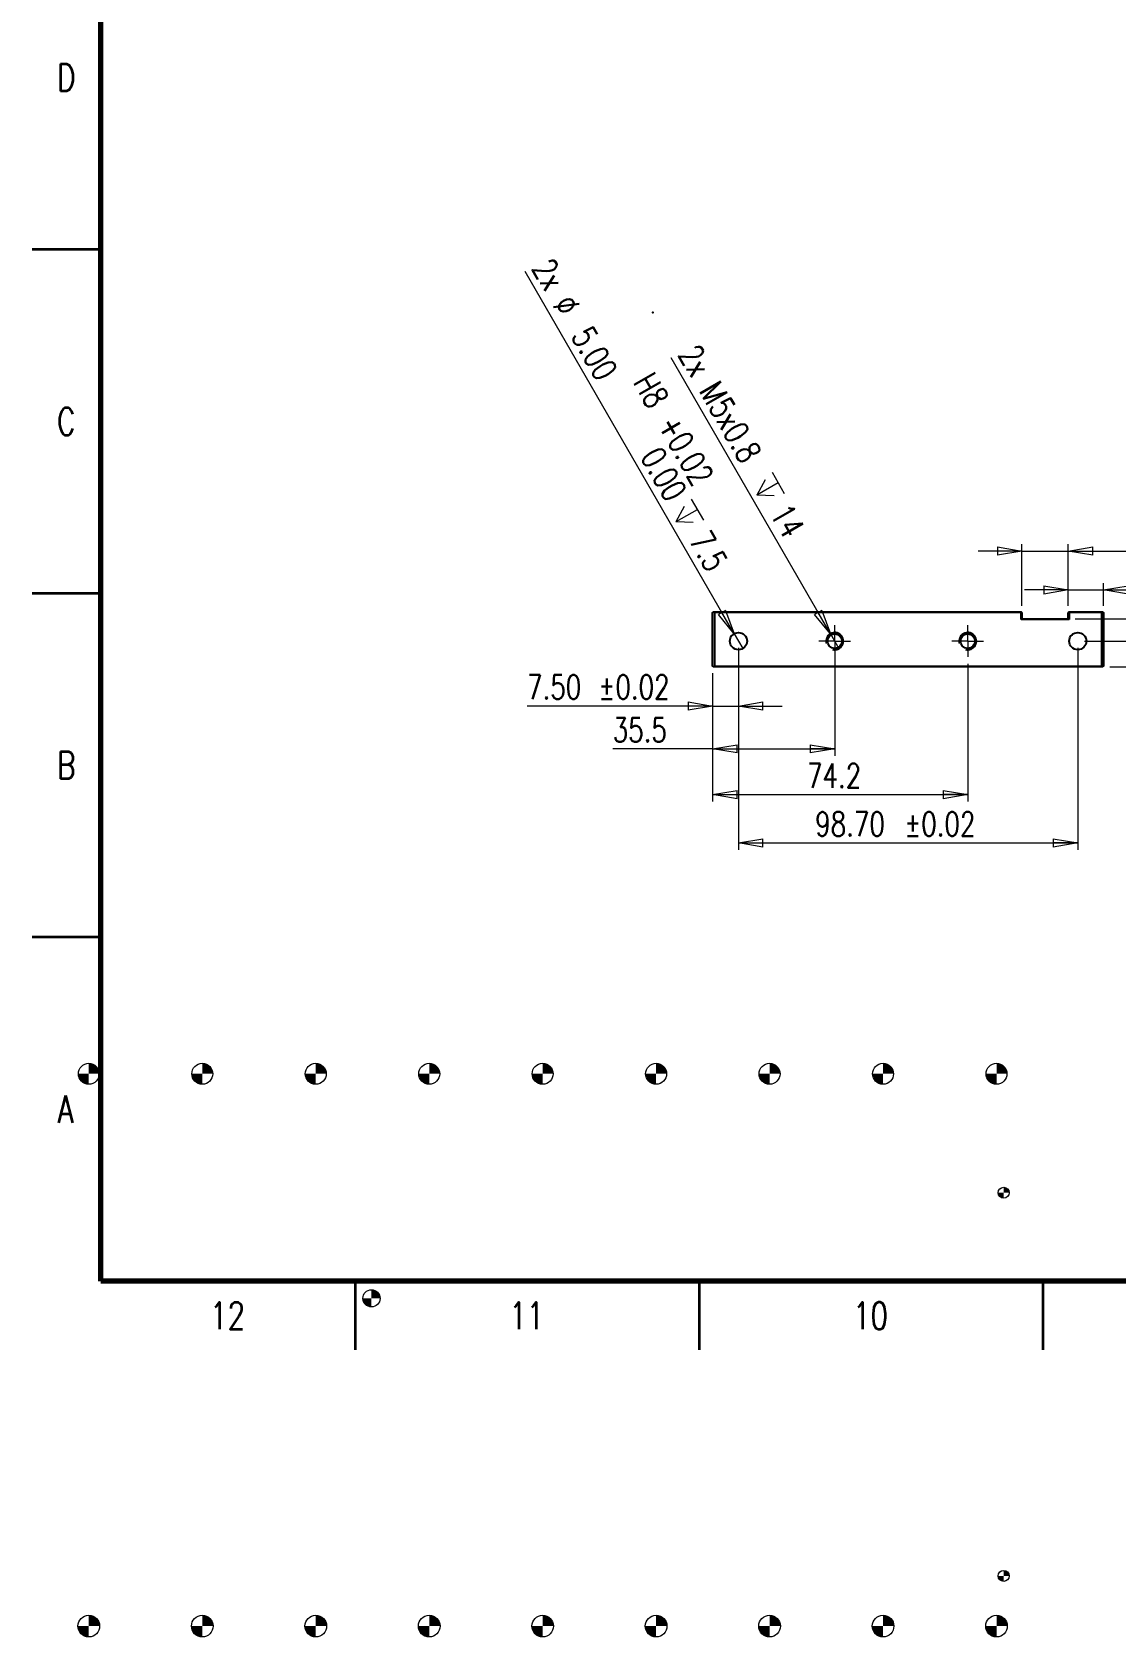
# Model space of a CAD drawing. Header units: millimetres. Extents: x -284 to 1188, y -83 to 840.
# Drawn here: x 0 to 315.2, y -83.5 to 383.2 of the extents above; entities that cross this region are included whole.
import ezdxf

# ---------------------------------------------------------------- set-up
doc = ezdxf.new("R2010")
doc.units = ezdxf.units.MM
doc.header["$LTSCALE"] = 2
doc.header["$PDSIZE"] = -1
doc.styles.add('SLDTEXTSTYLE0', font='TXT', dxfattribs={"width": 0.75, "bigfont": 'bigfont'})
doc.dimstyles.new('SLDDIMSTYLE0', dxfattribs={"dimtxt": 7, "dimasz": 7.112, "dimexe": 0, "dimexo": 0.0625, "dimgap": 1.75, "dimtad": 1, "dimrnd": 1e-09, "dimzin": 12, "dimdsep": 46, "dimtxsty": 'SLDTEXTSTYLE0', "dimblk1": 'CLOSED', "dimblk2": 'CLOSED', "dimsah": 1, "dimcen": 0.09, "dimadec": 0, "dimazin": 3, "dimtfac": 1, "dimtmove": 0, "dimatfit": 0, "dimldrblk": 'CLOSED', "dimfxl": 1, "dimfrac": 2, "dimtolj": 1, "dimtzin": 12, "dimarcsym": 0})
doc.dimstyles.new('SLDDIMSTYLE1', dxfattribs={"dimtxt": 7, "dimasz": 7.112, "dimexe": 0, "dimexo": 0.0625, "dimgap": 1.75, "dimtad": 1, "dimdec": 1, "dimrnd": 1e-09, "dimzin": 4, "dimdsep": 46, "dimtxsty": 'SLDTEXTSTYLE0', "dimblk1": 'CLOSED', "dimblk2": 'CLOSED', "dimsah": 1, "dimcen": 0.09, "dimadec": 0, "dimazin": 1, "dimtfac": 1, "dimtdec": 1, "dimtmove": 0, "dimatfit": 0, "dimldrblk": 'CLOSED', "dimfxl": 1, "dimfrac": 2, "dimtolj": 1, "dimtzin": 12, "dimarcsym": 0})
doc.dimstyles.new('SLDDIMSTYLE13', dxfattribs={"dimtxt": 7, "dimasz": 7.112, "dimexe": 0, "dimexo": 0.0625, "dimgap": 1.75, "dimtad": 1, "dimrnd": 1e-09, "dimzin": 4, "dimdsep": 46, "dimtxsty": 'SLDTEXTSTYLE0', "dimblk1": 'NONE', "dimblk2": 'CLOSED', "dimsah": 1, "dimcen": 0, "dimadec": 0, "dimazin": 1, "dimtol": 1, "dimtp": 0.018, "dimtfac": 1, "dimtmove": 0, "dimatfit": 3, "dimldrblk": 'NONE', "dimfxl": 1, "dimfrac": 2, "dimtolj": 1, "dimtzin": 0, "dimarcsym": 0})
doc.dimstyles.new('SLDDIMSTYLE14', dxfattribs={"dimtxt": 7, "dimasz": 7.112, "dimexe": 0, "dimexo": 0.0625, "dimgap": 1.75, "dimtad": 1, "dimrnd": 1e-09, "dimzin": 12, "dimdsep": 46, "dimtxsty": 'SLDTEXTSTYLE0', "dimblk1": 'CLOSED', "dimblk2": 'CLOSED', "dimsah": 1, "dimcen": 0.09, "dimadec": 0, "dimazin": 3, "dimtol": 1, "dimtp": 0.02, "dimtm": 0.02, "dimtfac": 1, "dimtmove": 0, "dimatfit": 0, "dimldrblk": 'CLOSED', "dimfxl": 1, "dimfrac": 2, "dimtolj": 1, "dimarcsym": 0})
doc.dimstyles.new('SLDDIMSTYLE15', dxfattribs={"dimtxt": 7, "dimasz": 7.112, "dimexe": 0, "dimexo": 0.0625, "dimgap": 1.75, "dimtad": 1, "dimrnd": 1e-09, "dimzin": 12, "dimdsep": 46, "dimtxsty": 'SLDTEXTSTYLE0', "dimblk1": 'CLOSED', "dimblk2": 'CLOSED', "dimsah": 1, "dimcen": 0.09, "dimadec": 0, "dimazin": 3, "dimtol": 1, "dimtp": 0.02, "dimtm": 0.02, "dimtfac": 1, "dimtofl": 0, "dimtmove": 0, "dimatfit": 3, "dimldrblk": 'CLOSED', "dimfxl": 1, "dimfrac": 2, "dimtolj": 1, "dimarcsym": 0})
doc.dimstyles.new('SLDDIMSTYLE4', dxfattribs={"dimtxt": 7, "dimasz": 7.112, "dimexe": 0, "dimexo": 0.0625, "dimgap": 1.75, "dimtad": 1, "dimdec": 1, "dimrnd": 1e-09, "dimzin": 12, "dimdsep": 46, "dimtxsty": 'SLDTEXTSTYLE0', "dimblk1": 'CLOSED', "dimblk2": 'CLOSED', "dimsah": 1, "dimcen": 0.09, "dimadec": 0, "dimazin": 3, "dimtfac": 1, "dimtdec": 1, "dimtofl": 0, "dimtmove": 0, "dimatfit": 3, "dimldrblk": 'CLOSED', "dimfxl": 1, "dimfrac": 2, "dimtolj": 1, "dimtzin": 12, "dimarcsym": 0})
doc.dimstyles.new('SLDDIMSTYLE5', dxfattribs={"dimtxt": 7, "dimasz": 7.112, "dimexe": 0, "dimexo": 0.0625, "dimgap": 1.75, "dimtad": 1, "dimdec": 1, "dimrnd": 1e-09, "dimzin": 12, "dimdsep": 46, "dimtxsty": 'SLDTEXTSTYLE0', "dimblk1": 'CLOSED', "dimblk2": 'CLOSED', "dimsah": 1, "dimcen": 0.09, "dimadec": 0, "dimazin": 3, "dimtfac": 1, "dimtdec": 1, "dimtmove": 0, "dimatfit": 0, "dimldrblk": 'CLOSED', "dimfxl": 1, "dimfrac": 2, "dimtolj": 1, "dimtzin": 12, "dimarcsym": 0})
doc.dimstyles.new('SLDDIMSTYLE8', dxfattribs={"dimtxt": 7, "dimasz": 7.112, "dimexe": 0, "dimexo": 0.0625, "dimgap": 1.75, "dimtad": 1, "dimrnd": 1e-09, "dimzin": 12, "dimdsep": 46, "dimtxsty": 'SLDTEXTSTYLE0', "dimblk1": 'NONE', "dimblk2": 'CLOSED', "dimsah": 1, "dimcen": 0, "dimadec": 0, "dimazin": 3, "dimtfac": 1, "dimtmove": 0, "dimatfit": 3, "dimldrblk": 'NONE', "dimfxl": 1, "dimfrac": 2, "dimtolj": 1, "dimtzin": 12, "dimarcsym": 0})

# ---------------------------------------------------------------- blocks, each defined once
blk = doc.blocks.new('SW_DOWELSYMBOL_0')
at = {"linetype": 'Continuous', "lineweight": 0}
h = blk.add_hatch(color=0, dxfattribs=at)
edge = h.paths.add_edge_path(flags=0)
edge.add_arc((0, 0), 3.05, 180, 270)
edge.add_line((0, -3.05), (0, 0))
edge.add_line((0, 0), (-3.05, 0))
h = blk.add_hatch(color=0, dxfattribs=at)
edge = h.paths.add_edge_path(flags=0)
edge.add_arc((0, 0), 3.05, 0, 90)
edge.add_line((0, 3.05), (0, 0))
edge.add_line((0, 0), (3.05, 0))
at = {"color": 0, "linetype": 'Continuous', "lineweight": 0}
blk.add_circle((0, 0), 3.05, dxfattribs=at)
blk = doc.blocks.new('SW_DOWELSYMBOL_1')
at = {"linetype": 'Continuous', "lineweight": 0}
h = blk.add_hatch(color=0, dxfattribs=at)
edge = h.paths.add_edge_path(flags=0)
edge.add_arc((0, 0), 3.05, 180, 270)
edge.add_line((0, -3.05), (0, 0))
edge.add_line((0, 0), (-3.05, 0))
h = blk.add_hatch(color=0, dxfattribs=at)
edge = h.paths.add_edge_path(flags=0)
edge.add_arc((0, 0), 3.05, 0, 90)
edge.add_line((0, 3.05), (0, 0))
edge.add_line((0, 0), (3.05, 0))
at = {"color": 0, "linetype": 'Continuous', "lineweight": 0}
blk.add_circle((0, 0), 3.05, dxfattribs=at)
blk = doc.blocks.new('SW_DOWELSYMBOL_2')
at = {"linetype": 'Continuous', "lineweight": 0}
h = blk.add_hatch(color=0, dxfattribs=at)
edge = h.paths.add_edge_path(flags=0)
edge.add_arc((0, 0), 3.05, 180, 270)
edge.add_line((0, -3.05), (0, 0))
edge.add_line((0, 0), (-3.05, 0))
h = blk.add_hatch(color=0, dxfattribs=at)
edge = h.paths.add_edge_path(flags=0)
edge.add_arc((0, 0), 3.05, 0, 90)
edge.add_line((0, 3.05), (0, 0))
edge.add_line((0, 0), (3.05, 0))
at = {"color": 0, "linetype": 'Continuous', "lineweight": 0}
blk.add_circle((0, 0), 3.05, dxfattribs=at)
blk = doc.blocks.new('SW_DOWELSYMBOL_3')
at = {"linetype": 'Continuous', "lineweight": 0}
h = blk.add_hatch(color=0, dxfattribs=at)
edge = h.paths.add_edge_path(flags=0)
edge.add_arc((0, 0), 3.05, 180, 270)
edge.add_line((0, -3.05), (0, 0))
edge.add_line((0, 0), (-3.05, 0))
h = blk.add_hatch(color=0, dxfattribs=at)
edge = h.paths.add_edge_path(flags=0)
edge.add_arc((0, 0), 3.05, 0, 90)
edge.add_line((0, 3.05), (0, 0))
edge.add_line((0, 0), (3.05, 0))
at = {"color": 0, "linetype": 'Continuous', "lineweight": 0}
blk.add_circle((0, 0), 3.05, dxfattribs=at)
blk = doc.blocks.new('SW_DOWELSYMBOL_4')
at = {"linetype": 'Continuous', "lineweight": 0}
h = blk.add_hatch(color=0, dxfattribs=at)
edge = h.paths.add_edge_path(flags=0)
edge.add_arc((0, 0), 3.05, 180, 270)
edge.add_line((0, -3.05), (0, 0))
edge.add_line((0, 0), (-3.05, 0))
h = blk.add_hatch(color=0, dxfattribs=at)
edge = h.paths.add_edge_path(flags=0)
edge.add_arc((0, 0), 3.05, 0, 90)
edge.add_line((0, 3.05), (0, 0))
edge.add_line((0, 0), (3.05, 0))
at = {"color": 0, "linetype": 'Continuous', "lineweight": 0}
blk.add_circle((0, 0), 3.05, dxfattribs=at)
blk = doc.blocks.new('SW_DOWELSYMBOL_5')
at = {"linetype": 'Continuous', "lineweight": 0}
h = blk.add_hatch(color=0, dxfattribs=at)
edge = h.paths.add_edge_path(flags=0)
edge.add_arc((0, 0), 3.05, 180, 270)
edge.add_line((0, -3.05), (0, 0))
edge.add_line((0, 0), (-3.05, 0))
h = blk.add_hatch(color=0, dxfattribs=at)
edge = h.paths.add_edge_path(flags=0)
edge.add_arc((0, 0), 3.05, 0, 90)
edge.add_line((0, 3.05), (0, 0))
edge.add_line((0, 0), (3.05, 0))
at = {"color": 0, "linetype": 'Continuous', "lineweight": 0}
blk.add_circle((0, 0), 3.05, dxfattribs=at)
blk = doc.blocks.new('SW_DOWELSYMBOL_6')
at = {"linetype": 'Continuous', "lineweight": 0}
h = blk.add_hatch(color=0, dxfattribs=at)
edge = h.paths.add_edge_path(flags=0)
edge.add_arc((0, 0), 3.05, 180, 270)
edge.add_line((0, -3.05), (0, 0))
edge.add_line((0, 0), (-3.05, 0))
h = blk.add_hatch(color=0, dxfattribs=at)
edge = h.paths.add_edge_path(flags=0)
edge.add_arc((0, 0), 3.05, 0, 90)
edge.add_line((0, 3.05), (0, 0))
edge.add_line((0, 0), (3.05, 0))
at = {"color": 0, "linetype": 'Continuous', "lineweight": 0}
blk.add_circle((0, 0), 3.05, dxfattribs=at)
blk = doc.blocks.new('SW_DOWELSYMBOL_7')
at = {"linetype": 'Continuous', "lineweight": 0}
h = blk.add_hatch(color=0, dxfattribs=at)
edge = h.paths.add_edge_path(flags=0)
edge.add_arc((0, 0), 3.05, 180, 270)
edge.add_line((0, -3.05), (0, 0))
edge.add_line((0, 0), (-3.05, 0))
h = blk.add_hatch(color=0, dxfattribs=at)
edge = h.paths.add_edge_path(flags=0)
edge.add_arc((0, 0), 3.05, 0, 90)
edge.add_line((0, 3.05), (0, 0))
edge.add_line((0, 0), (3.05, 0))
at = {"color": 0, "linetype": 'Continuous', "lineweight": 0}
blk.add_circle((0, 0), 3.05, dxfattribs=at)
blk = doc.blocks.new('SW_DOWELSYMBOL_8')
at = {"linetype": 'Continuous', "lineweight": 0}
h = blk.add_hatch(color=0, dxfattribs=at)
edge = h.paths.add_edge_path(flags=0)
edge.add_arc((0, 0), 3.05, 180, 270)
edge.add_line((0, -3.05), (0, 0))
edge.add_line((0, 0), (-3.05, 0))
h = blk.add_hatch(color=0, dxfattribs=at)
edge = h.paths.add_edge_path(flags=0)
edge.add_arc((0, 0), 3.05, 0, 90)
edge.add_line((0, 3.05), (0, 0))
edge.add_line((0, 0), (3.05, 0))
at = {"color": 0, "linetype": 'Continuous', "lineweight": 0}
blk.add_circle((0, 0), 3.05, dxfattribs=at)
blk = doc.blocks.new('SW_DOWELSYMBOL_18')
at = {"linetype": 'Continuous', "lineweight": 0}
h = blk.add_hatch(color=0, dxfattribs=at)
edge = h.paths.add_edge_path(flags=0)
edge.add_arc((0, 0), 3.15, 180, 270)
edge.add_line((0, -3.15), (0, 0))
edge.add_line((0, 0), (-3.15, 0))
h = blk.add_hatch(color=0, dxfattribs=at)
edge = h.paths.add_edge_path(flags=0)
edge.add_arc((0, 0), 3.15, 0, 90)
edge.add_line((0, 3.15), (0, 0))
edge.add_line((0, 0), (3.15, 0))
at = {"color": 0, "linetype": 'Continuous', "lineweight": 0}
blk.add_circle((0, 0), 3.15, dxfattribs=at)
blk = doc.blocks.new('SW_DOWELSYMBOL_19')
at = {"linetype": 'Continuous', "lineweight": 0}
h = blk.add_hatch(color=0, dxfattribs=at)
edge = h.paths.add_edge_path(flags=0)
edge.add_arc((0, 0), 3.15, 180, 270)
edge.add_line((0, -3.15), (0, 0))
edge.add_line((0, 0), (-3.15, 0))
h = blk.add_hatch(color=0, dxfattribs=at)
edge = h.paths.add_edge_path(flags=0)
edge.add_arc((0, 0), 3.15, 0, 90)
edge.add_line((0, 3.15), (0, 0))
edge.add_line((0, 0), (3.15, 0))
at = {"color": 0, "linetype": 'Continuous', "lineweight": 0}
blk.add_circle((0, 0), 3.15, dxfattribs=at)
blk = doc.blocks.new('SW_DOWELSYMBOL_20')
at = {"linetype": 'Continuous', "lineweight": 0}
h = blk.add_hatch(color=0, dxfattribs=at)
edge = h.paths.add_edge_path(flags=0)
edge.add_arc((0, 0), 3.15, 180, 270)
edge.add_line((0, -3.15), (0, 0))
edge.add_line((0, 0), (-3.15, 0))
h = blk.add_hatch(color=0, dxfattribs=at)
edge = h.paths.add_edge_path(flags=0)
edge.add_arc((0, 0), 3.15, 0, 90)
edge.add_line((0, 3.15), (0, 0))
edge.add_line((0, 0), (3.15, 0))
at = {"color": 0, "linetype": 'Continuous', "lineweight": 0}
blk.add_circle((0, 0), 3.15, dxfattribs=at)
blk = doc.blocks.new('SW_DOWELSYMBOL_21')
at = {"linetype": 'Continuous', "lineweight": 0}
h = blk.add_hatch(color=0, dxfattribs=at)
edge = h.paths.add_edge_path(flags=0)
edge.add_arc((0, 0), 3.15, 180, 270)
edge.add_line((0, -3.15), (0, 0))
edge.add_line((0, 0), (-3.15, 0))
h = blk.add_hatch(color=0, dxfattribs=at)
edge = h.paths.add_edge_path(flags=0)
edge.add_arc((0, 0), 3.15, 0, 90)
edge.add_line((0, 3.15), (0, 0))
edge.add_line((0, 0), (3.15, 0))
at = {"color": 0, "linetype": 'Continuous', "lineweight": 0}
blk.add_circle((0, 0), 3.15, dxfattribs=at)
blk = doc.blocks.new('SW_DOWELSYMBOL_22')
at = {"linetype": 'Continuous', "lineweight": 0}
h = blk.add_hatch(color=0, dxfattribs=at)
edge = h.paths.add_edge_path(flags=0)
edge.add_arc((0, 0), 3.15, 180, 270)
edge.add_line((0, -3.15), (0, 0))
edge.add_line((0, 0), (-3.15, 0))
h = blk.add_hatch(color=0, dxfattribs=at)
edge = h.paths.add_edge_path(flags=0)
edge.add_arc((0, 0), 3.15, 0, 90)
edge.add_line((0, 3.15), (0, 0))
edge.add_line((0, 0), (3.15, 0))
at = {"color": 0, "linetype": 'Continuous', "lineweight": 0}
blk.add_circle((0, 0), 3.15, dxfattribs=at)
blk = doc.blocks.new('SW_DOWELSYMBOL_23')
at = {"linetype": 'Continuous', "lineweight": 0}
h = blk.add_hatch(color=0, dxfattribs=at)
edge = h.paths.add_edge_path(flags=0)
edge.add_arc((0, 0), 3.15, 180, 270)
edge.add_line((0, -3.15), (0, 0))
edge.add_line((0, 0), (-3.15, 0))
h = blk.add_hatch(color=0, dxfattribs=at)
edge = h.paths.add_edge_path(flags=0)
edge.add_arc((0, 0), 3.15, 0, 90)
edge.add_line((0, 3.15), (0, 0))
edge.add_line((0, 0), (3.15, 0))
at = {"color": 0, "linetype": 'Continuous', "lineweight": 0}
blk.add_circle((0, 0), 3.15, dxfattribs=at)
blk = doc.blocks.new('SW_DOWELSYMBOL_24')
at = {"linetype": 'Continuous', "lineweight": 0}
h = blk.add_hatch(color=0, dxfattribs=at)
edge = h.paths.add_edge_path(flags=0)
edge.add_arc((0, 0), 3.15, 180, 270)
edge.add_line((0, -3.15), (0, 0))
edge.add_line((0, 0), (-3.15, 0))
h = blk.add_hatch(color=0, dxfattribs=at)
edge = h.paths.add_edge_path(flags=0)
edge.add_arc((0, 0), 3.15, 0, 90)
edge.add_line((0, 3.15), (0, 0))
edge.add_line((0, 0), (3.15, 0))
at = {"color": 0, "linetype": 'Continuous', "lineweight": 0}
blk.add_circle((0, 0), 3.15, dxfattribs=at)
blk = doc.blocks.new('SW_DOWELSYMBOL_25')
at = {"linetype": 'Continuous', "lineweight": 0}
h = blk.add_hatch(color=0, dxfattribs=at)
edge = h.paths.add_edge_path(flags=0)
edge.add_arc((0, 0), 3.15, 180, 270)
edge.add_line((0, -3.15), (0, 0))
edge.add_line((0, 0), (-3.15, 0))
h = blk.add_hatch(color=0, dxfattribs=at)
edge = h.paths.add_edge_path(flags=0)
edge.add_arc((0, 0), 3.15, 0, 90)
edge.add_line((0, 3.15), (0, 0))
edge.add_line((0, 0), (3.15, 0))
at = {"color": 0, "linetype": 'Continuous', "lineweight": 0}
blk.add_circle((0, 0), 3.15, dxfattribs=at)
blk = doc.blocks.new('SW_DOWELSYMBOL_26')
at = {"linetype": 'Continuous', "lineweight": 0}
h = blk.add_hatch(color=0, dxfattribs=at)
edge = h.paths.add_edge_path(flags=0)
edge.add_arc((0, 0), 3.15, 180, 270)
edge.add_line((0, -3.15), (0, 0))
edge.add_line((0, 0), (-3.15, 0))
h = blk.add_hatch(color=0, dxfattribs=at)
edge = h.paths.add_edge_path(flags=0)
edge.add_arc((0, 0), 3.15, 0, 90)
edge.add_line((0, 3.15), (0, 0))
edge.add_line((0, 0), (3.15, 0))
at = {"color": 0, "linetype": 'Continuous', "lineweight": 0}
blk.add_circle((0, 0), 3.15, dxfattribs=at)
blk = doc.blocks.new('SW_DOWELSYMBOL_36')
at = {"linetype": 'Continuous', "lineweight": 0}
h = blk.add_hatch(color=0, dxfattribs=at)
edge = h.paths.add_edge_path(flags=0)
edge.add_arc((0, 0), 1.6, 180, 270)
edge.add_line((0, -1.6), (0, 0))
edge.add_line((0, 0), (-1.6, 0))
h = blk.add_hatch(color=0, dxfattribs=at)
edge = h.paths.add_edge_path(flags=0)
edge.add_arc((0, 0), 1.6, 0, 90)
edge.add_line((0, 1.6), (0, 0))
edge.add_line((0, 0), (1.6, 0))
at = {"color": 0, "linetype": 'Continuous', "lineweight": 0}
blk.add_circle((0, 0), 1.6, dxfattribs=at)
blk = doc.blocks.new('SW_DOWELSYMBOL_37')
at = {"linetype": 'Continuous', "lineweight": 0}
h = blk.add_hatch(color=0, dxfattribs=at)
edge = h.paths.add_edge_path(flags=0)
edge.add_arc((0, 0), 1.6, 180, 270)
edge.add_line((0, -1.6), (0, 0))
edge.add_line((0, 0), (-1.6, 0))
h = blk.add_hatch(color=0, dxfattribs=at)
edge = h.paths.add_edge_path(flags=0)
edge.add_arc((0, 0), 1.6, 0, 90)
edge.add_line((0, 1.6), (0, 0))
edge.add_line((0, 0), (1.6, 0))
at = {"color": 0, "linetype": 'Continuous', "lineweight": 0}
blk.add_circle((0, 0), 1.6, dxfattribs=at)
blk = doc.blocks.new('SW_DOWELSYMBOL_40')
at = {"linetype": 'Continuous', "lineweight": 0}
h = blk.add_hatch(color=0, dxfattribs=at)
edge = h.paths.add_edge_path(flags=0)
edge.add_arc((0, 0), 2.5, 180, 270)
edge.add_line((0, -2.5), (0, 0))
edge.add_line((0, 0), (-2.5, 0))
h = blk.add_hatch(color=0, dxfattribs=at)
edge = h.paths.add_edge_path(flags=0)
edge.add_arc((0, 0), 2.5, 0, 90)
edge.add_line((0, 2.5), (0, 0))
edge.add_line((0, 0), (2.5, 0))
at = {"color": 0, "linetype": 'Continuous', "lineweight": 0}
blk.add_circle((0, 0), 2.5, dxfattribs=at)
blk = doc.blocks.new('_Closed')
at = {"color": 0, "linetype": 'ByBlock', "lineweight": -2}
for p, q in [((-1, 0.166667), (0, 0)), ((-1, 0.166667), (-1, -0.166667)), ((0, 0), (-1, -0.166667)), ((0, 0), (-1, 0))]:
    blk.add_line(p, q, dxfattribs=at)
blk = doc.blocks.new('_D_81')
at = {"color": 7, "linetype": 'Continuous', "lineweight": 0}
for p, q in [((287.89, 216.42), (287.89, 234.31)), ((301.39, 216.42), (301.39, 234.31)), ((287.89, 232.31), (275.19, 232.31)), ((287.89, 232.31), (301.39, 232.31)), ((301.39, 232.31), (336.09, 232.31))]:
    blk.add_line(p, q, dxfattribs=at)
at = {"color": 7, "linetype": 'Continuous', "lineweight": 18, "xscale": 7.112, "yscale": 7.112}
blk.add_blockref('_Closed', (287.89, 232.31), dxfattribs=at)
at = {"color": 7, "linetype": 'Continuous', "lineweight": 18, "xscale": 7.112, "yscale": 7.112, "rotation": 180}
blk.add_blockref('_Closed', (301.39, 232.31), dxfattribs=at)
at = {"color": 7, "linetype": 'Continuous', "lineweight": 18, "insert": (317.98, 241.33), "char_height": 7, "attachment_point": 1, "style": 'SLDTEXTSTYLE0'}
blk.add_mtext('13.5', dxfattribs=at)
blk = doc.blocks.new('_D_82')
at = {"color": 7, "linetype": 'Continuous', "lineweight": 0}
for p, q in [((301.39, 221), (288.69, 221)), ((301.39, 216.42), (301.39, 223)), ((301.39, 221), (311.64, 221)), ((311.64, 216.42), (311.64, 223)), ((311.64, 221), (341.13, 221))]:
    blk.add_line(p, q, dxfattribs=at)
at = {"color": 7, "linetype": 'Continuous', "lineweight": 18, "xscale": 7.112, "yscale": 7.112}
blk.add_blockref('_Closed', (301.39, 221), dxfattribs=at)
at = {"color": 7, "linetype": 'Continuous', "lineweight": 18, "xscale": 7.112, "yscale": 7.112, "rotation": 180}
blk.add_blockref('_Closed', (311.64, 221), dxfattribs=at)
at = {"color": 7, "linetype": 'Continuous', "lineweight": 18, "insert": (317.86, 230.02), "char_height": 7, "attachment_point": 1, "style": 'SLDTEXTSTYLE0'}
blk.add_mtext('10.25', dxfattribs=at)
blk = doc.blocks.new('_D_83')
at = {"color": 7, "linetype": 'Continuous', "lineweight": 0}
for p, q in [((334.48, 206.12), (334.48, 218.82)), ((306.14, 206.12), (336.48, 206.12)), ((334.48, 206.12), (334.48, 198.62)), ((313.44, 198.62), (336.48, 198.62)), ((334.48, 198.62), (334.48, 139.52))]:
    blk.add_line(p, q, dxfattribs=at)
at = {"color": 7, "linetype": 'Continuous', "lineweight": 18, "xscale": 7.112, "yscale": 7.112}
for p, rotation in [((334.48, 206.12), 270), ((334.48, 198.62), 90)]:
    blk.add_blockref('_Closed', p, dxfattribs=dict(at, rotation=rotation))
at = {"color": 7, "linetype": 'Continuous', "lineweight": 18, "char_height": 7, "attachment_point": 1, "rotation": 90, "style": 'SLDTEXTSTYLE0'}
for s, insert in [('±0.02', (325.46, 160.25)), ('7.50', (325.46, 139.52))]:
    blk.add_mtext(s, dxfattribs=dict(at, insert=insert))
blk = doc.blocks.new('_D_84')
at = {"color": 7, "linetype": 'Continuous', "lineweight": 0}
for p, q in [((205.44, 204.12), (205.44, 185.25)), ((197.94, 196.82), (197.94, 185.25)), ((197.94, 187.25), (143.98, 187.25)), ((197.94, 187.25), (205.44, 187.25)), ((205.44, 187.25), (218.14, 187.25))]:
    blk.add_line(p, q, dxfattribs=at)
at = {"color": 7, "linetype": 'Continuous', "lineweight": 18, "xscale": 7.112, "yscale": 7.112}
blk.add_blockref('_Closed', (197.94, 187.25), dxfattribs=at)
at = {"color": 7, "linetype": 'Continuous', "lineweight": 18, "xscale": 7.112, "yscale": 7.112, "rotation": 180}
blk.add_blockref('_Closed', (205.44, 187.25), dxfattribs=at)
at = {"color": 7, "linetype": 'Continuous', "lineweight": 18, "char_height": 7, "attachment_point": 1, "style": 'SLDTEXTSTYLE0'}
for s, insert in [('7.50', (143.98, 196.27)), ('±0.02', (164.71, 196.27))]:
    blk.add_mtext(s, dxfattribs=dict(at, insert=insert))
blk = doc.blocks.new('_D_85')
at = {"color": 7, "linetype": 'Continuous', "lineweight": 0}
for p, q in [((233.44, 204.12), (233.44, 172.78)), ((197.94, 196.82), (197.94, 172.78)), ((197.94, 174.78), (168.89, 174.78)), ((197.94, 174.78), (233.44, 174.78))]:
    blk.add_line(p, q, dxfattribs=at)
at = {"color": 7, "linetype": 'Continuous', "lineweight": 18, "xscale": 7.112, "yscale": 7.112, "rotation": 180}
blk.add_blockref('_Closed', (197.94, 174.78), dxfattribs=at)
at = {"color": 7, "linetype": 'Continuous', "lineweight": 18, "xscale": 7.112, "yscale": 7.112}
blk.add_blockref('_Closed', (233.44, 174.78), dxfattribs=at)
at = {"color": 7, "linetype": 'Continuous', "lineweight": 18, "insert": (168.89, 183.81), "char_height": 7, "attachment_point": 1, "style": 'SLDTEXTSTYLE0'}
blk.add_mtext('35.5', dxfattribs=at)
blk = doc.blocks.new('_D_86')
at = {"color": 7, "linetype": 'Continuous', "lineweight": 0}
for p, q in [((197.94, 196.82), (197.94, 159.48)), ((272.14, 199.52), (272.14, 159.48)), ((197.94, 161.48), (272.14, 161.48))]:
    blk.add_line(p, q, dxfattribs=at)
at = {"color": 7, "linetype": 'Continuous', "lineweight": 18, "xscale": 7.112, "yscale": 7.112, "rotation": 180}
blk.add_blockref('_Closed', (197.94, 161.48), dxfattribs=at)
at = {"color": 7, "linetype": 'Continuous', "lineweight": 18, "xscale": 7.112, "yscale": 7.112}
blk.add_blockref('_Closed', (272.14, 161.48), dxfattribs=at)
at = {"color": 7, "linetype": 'Continuous', "lineweight": 18, "insert": (225.39, 170.5), "char_height": 7, "attachment_point": 1, "style": 'SLDTEXTSTYLE0'}
blk.add_mtext('74.2', dxfattribs=at)
blk = doc.blocks.new('_D_87')
at = {"color": 7, "linetype": 'Continuous', "lineweight": 0}
for p, q in [((205.44, 204.12), (205.44, 145.42)), ((304.14, 204.12), (304.14, 145.42)), ((205.44, 147.42), (304.14, 147.42))]:
    blk.add_line(p, q, dxfattribs=at)
at = {"color": 7, "linetype": 'Continuous', "lineweight": 18, "xscale": 7.112, "yscale": 7.112, "rotation": 180}
blk.add_blockref('_Closed', (205.44, 147.42), dxfattribs=at)
at = {"color": 7, "linetype": 'Continuous', "lineweight": 18, "xscale": 7.112, "yscale": 7.112}
blk.add_blockref('_Closed', (304.14, 147.42), dxfattribs=at)
at = {"color": 7, "linetype": 'Continuous', "lineweight": 18, "char_height": 7, "attachment_point": 1, "style": 'SLDTEXTSTYLE0'}
for s, insert in [('98.70', (227.77, 156.44)), ('±0.02', (253.67, 156.44))]:
    blk.add_mtext(s, dxfattribs=dict(at, insert=insert))
blk = doc.blocks.new('SW_SYMBOL_HOLE_DEPTH')
at = {"color": 0, "linetype": 'Continuous', "lineweight": 18}
for p, q in [((0, 1750), (1600, 1750)), ((200, 1110), (800, 150)), ((800, 1750), (800, 150)), ((1400, 1110), (800, 150))]:
    blk.add_line(p, q, dxfattribs=at)
blk = doc.blocks.new('_D_88')
at = {"color": 7, "linetype": 'Continuous', "lineweight": 0}
for q in [(143.41, 313.56), (206.69, 203.95)]:
    blk.add_line((204.19, 208.28), q, dxfattribs=at)
at = {"color": 7, "linetype": 'Continuous', "lineweight": 18, "xscale": 0.0044707031, "yscale": 0.0044707031, "zscale": 0.0044707031, "rotation": 300}
blk.add_blockref('SW_SYMBOL_HOLE_DEPTH', (184.88, 243.53), dxfattribs=at)
at = {"color": 7, "linetype": 'Continuous', "lineweight": 18, "xscale": 7.112, "yscale": 7.112, "rotation": 300}
blk.add_blockref('_Closed', (204.19, 208.28), dxfattribs=at)
at = {"color": 7, "linetype": 'Continuous', "lineweight": 18, "char_height": 7, "attachment_point": 1, "rotation": 300, "style": 'SLDTEXTSTYLE0'}
for s, insert in [('2x', (151.25, 318.09)), ('%%c', (157.28, 307.44)), ('5.00', (162.65, 298.35)), ('H8', (180.74, 284.9)), ('+', (187.81, 272.66)), ('0.02', (190.64, 267.76)), ('0.00', (182.8, 263.24)), ('7.5', (196.95, 238.95))]:
    blk.add_mtext(s, dxfattribs=dict(at, insert=insert))
blk = doc.blocks.new('_None')
blk = doc.blocks.new('_D_89')
at = {"color": 7, "linetype": 'Continuous', "lineweight": 0}
for q in [(185.9, 288.45), (234.69, 203.95)]:
    blk.add_line((232.19, 208.28), q, dxfattribs=at)
at = {"color": 7, "linetype": 'Continuous', "lineweight": 18, "xscale": 0.0044707031, "yscale": 0.0044707031, "zscale": 0.0044707031, "rotation": 300}
blk.add_blockref('SW_SYMBOL_HOLE_DEPTH', (208.43, 251.34), dxfattribs=at)
at = {"color": 7, "linetype": 'Continuous', "lineweight": 18, "xscale": 7.112, "yscale": 7.112, "rotation": 300}
blk.add_blockref('_Closed', (232.19, 208.28), dxfattribs=at)
at = {"color": 7, "linetype": 'Continuous', "lineweight": 18, "char_height": 7, "attachment_point": 1, "rotation": 300, "style": 'SLDTEXTSTYLE0'}
for s, insert in [('2x', (193.79, 293.01)), ('M5x0.8', (199.91, 282.41)), ('14', (220.49, 246.76))]:
    blk.add_mtext(s, dxfattribs=dict(at, insert=insert))
blk = doc.blocks.new('_D_90')
at = {"color": 7, "linetype": 'Continuous', "lineweight": 0}
for p, q in [((346.51, 212.62), (346.51, 225.32)), ((303.39, 212.62), (348.51, 212.62)), ((346.51, 198.62), (346.51, 212.62)), ((313.44, 198.62), (348.51, 198.62)), ((346.51, 198.62), (346.51, 152.42))]:
    blk.add_line(p, q, dxfattribs=at)
at = {"color": 7, "linetype": 'Continuous', "lineweight": 18, "xscale": 7.112, "yscale": 7.112}
for p, rotation in [((346.51, 212.62), 270), ((346.51, 198.62), 90)]:
    blk.add_blockref('_Closed', p, dxfattribs=dict(at, rotation=rotation))
at = {"color": 7, "linetype": 'Continuous', "lineweight": 18, "insert": (337.49, 152.42), "char_height": 7, "attachment_point": 1, "rotation": 90, "style": 'SLDTEXTSTYLE0'}
blk.add_mtext('14.0', dxfattribs=at)
blk = doc.blocks.new('SW_CENTERMARKSYMBOL_92')
at = {"color": 0, "linetype": 'Continuous', "lineweight": 18}
for p, q in [((-2.5, 0), (-4.6, 0)), ((0, 0), (-2.5, 0)), ((0, 2.5), (0, 4.6)), ((0, 0), (0, 2.5)), ((0, 0), (0, -2.5)), ((0, 0), (2.5, 0)), ((2.5, 0), (4.6, 0)), ((0, -2.5), (0, -4.6))]:
    blk.add_line(p, q, dxfattribs=at)
blk = doc.blocks.new('SW_CENTERMARKSYMBOL_93')
at = {"color": 0, "linetype": 'Continuous', "lineweight": 18}
for p, q in [((-2.5, 0), (-4.6, 0)), ((0, 0), (-2.5, 0)), ((0, 2.5), (0, 4.6)), ((0, 0), (0, 2.5)), ((0, 0), (0, -2.5)), ((0, 0), (2.5, 0)), ((2.5, 0), (4.6, 0)), ((0, -2.5), (0, -4.6))]:
    blk.add_line(p, q, dxfattribs=at)
blk = doc.blocks.new('SW_DOWELSYMBOL_42')
at = {"linetype": 'Continuous', "lineweight": 0}
h = blk.add_hatch(color=0, dxfattribs=at)
edge = h.paths.add_edge_path(flags=0)
edge.add_arc((0, 0), 2.5, 180, 270)
edge.add_line((0, -2.5), (0, 0))
edge.add_line((0, 0), (-2.5, 0))
h = blk.add_hatch(color=0, dxfattribs=at)
edge = h.paths.add_edge_path(flags=0)
edge.add_arc((0, 0), 2.5, 0, 90)
edge.add_line((0, 2.5), (0, 0))
edge.add_line((0, 0), (2.5, 0))
at = {"color": 0, "linetype": 'Continuous', "lineweight": 0}
blk.add_circle((0, 0), 2.5, dxfattribs=at)

msp = doc.modelspace()

# ---------------------------------------------------------------- linework, layer by layer
at = {"color": 7, "linetype": 'Continuous', "lineweight": 70}
for p, q in [((20, 20), (20, 820)), ((1168, 20), (20, 20))]:
    msp.add_line(p, q, dxfattribs=at)
at = {"color": 7, "linetype": 'Continuous', "lineweight": 35}
for p, q in [((20, 320), (0, 320)), ((20, 220), (0, 220)), ((20, 120), (0, 120)), ((94, 20), (94, 0)), ((194, 20), (194, 0)), ((294, 20), (294, 0))]:
    msp.add_line(p, q, dxfattribs=at)
at = {"color": 7, "linetype": 'Continuous', "lineweight": 25}
for p, q in [((197.94, 214.419), (198.14, 214.619)), ((197.94, 198.819), (197.94, 214.419)), ((198.14, 214.619), (198.24, 214.619)), ((198.24, 214.619), (198.44, 214.419)), ((198.24, 214.619), (287.69, 214.619)), ((287.69, 214.419), (198.44, 214.419)), ((198.44, 214.419), (198.44, 198.819)), ((287.69, 214.619), (287.69, 214.419)), ((287.89, 214.419), (287.69, 214.619)), ((287.69, 212.419), (287.69, 214.419)), ((287.89, 214.419), (287.69, 214.419)), ((287.89, 212.619), (287.69, 212.419)), ((301.59, 212.419), (287.69, 212.419)), ((287.89, 214.419), (287.89, 212.619)), ((287.89, 212.619), (301.39, 212.619)), ((301.59, 214.619), (301.39, 214.419)), ((301.59, 214.419), (301.39, 214.419)), ((301.39, 212.619), (301.39, 214.419)), ((301.39, 212.619), (301.59, 212.419)), ((301.59, 214.419), (301.59, 214.619)), ((301.59, 214.619), (311.34, 214.619)), ((301.59, 214.419), (301.59, 212.419)), ((311.14, 214.419), (301.59, 214.419)), ((311.14, 214.419), (311.34, 214.619)), ((311.14, 198.819), (311.14, 214.419)), ((311.34, 214.619), (311.44, 214.619)), ((311.44, 214.619), (311.64, 214.419)), ((311.64, 214.419), (311.64, 198.819)), ((198.14, 198.619), (197.94, 198.819)), ((198.24, 198.619), (198.14, 198.619)), ((198.44, 198.819), (198.24, 198.619)), ((311.34, 198.619), (198.24, 198.619)), ((198.44, 198.819), (311.14, 198.819)), ((311.34, 198.619), (311.14, 198.819)), ((311.44, 198.619), (311.34, 198.619)), ((311.64, 198.819), (311.44, 198.619))]:
    msp.add_line(p, q, dxfattribs=at)
for centre, radius in [((205.44, 206.119), 2.5), ((233.44, 206.119), 2.1), ((272.14, 206.119), 2.1), ((304.14, 206.119), 2.5)]:
    msp.add_circle(centre, radius, dxfattribs=at)
at = {"color": 7, "linetype": 'Continuous'}
for centre in [(233.44, 206.119), (272.14, 206.119)]:
    msp.add_arc(centre, 2.5, 255, 195, dxfattribs=at)
msp.add_point((180.54, 301.678), dxfattribs=at)
msp.add_point((180.54, 301.678), dxfattribs=at)
msp.add_point((180.54, 301.678), dxfattribs=at)
msp.add_point((180.54, 301.678), dxfattribs=at)

# ---------------------------------------------------------------- block references
at = {"color": 7, "linetype": 'Continuous', "lineweight": 0}
for name, p in [('SW_CENTERMARKSYMBOL_93', (233.44, 206.119)), ('SW_CENTERMARKSYMBOL_92', (272.14, 206.119)), ('SW_DOWELSYMBOL_8', (16.5, 80.3)), ('SW_DOWELSYMBOL_7', (49.5, 80.3)), ('SW_DOWELSYMBOL_6', (82.5, 80.3)), ('SW_DOWELSYMBOL_5', (115.5, 80.3)), ('SW_DOWELSYMBOL_4', (148.5, 80.3)), ('SW_DOWELSYMBOL_3', (181.5, 80.3)), ('SW_DOWELSYMBOL_2', (214.5, 80.3)), ('SW_DOWELSYMBOL_1', (247.5, 80.3)), ('SW_DOWELSYMBOL_0', (280.5, 80.3)), ('SW_DOWELSYMBOL_37', (282.6, 45.7)), ('SW_DOWELSYMBOL_40', (98.7, 15)), ('SW_DOWELSYMBOL_42', (98.7, 15)), ('SW_DOWELSYMBOL_36', (282.6, -65.7)), ('SW_DOWELSYMBOL_26', (16.5, -80.3)), ('SW_DOWELSYMBOL_25', (49.5, -80.3)), ('SW_DOWELSYMBOL_24', (82.5, -80.3)), ('SW_DOWELSYMBOL_23', (115.5, -80.3)), ('SW_DOWELSYMBOL_22', (148.5, -80.3)), ('SW_DOWELSYMBOL_21', (181.5, -80.3)), ('SW_DOWELSYMBOL_20', (214.5, -80.3)), ('SW_DOWELSYMBOL_19', (247.5, -80.3)), ('SW_DOWELSYMBOL_18', (280.5, -80.3))]:
    msp.add_blockref(name, p, dxfattribs=at)

# ---------------------------------------------------------------- texts
at = {"color": 7, "linetype": 'Continuous', "lineweight": 0, "attachment_point": 2, "style": 'SLDTEXTSTYLE0'}
for s, insert, char_height in [('D', (9.905, 373.987), 7.938), ('C', (9.917, 273.987), 7.938), ('B', (9.941, 173.987), 7.938), ('A', (9.679, 73.987), 7.938), ('12', (56.84, 13.928), 7.9375), ('11', (143.84, 13.928), 7.9375), ('10', (243.84, 13.928), 7.9375)]:
    msp.add_mtext(s, dxfattribs=dict(at, insert=insert, char_height=char_height))

# ---------------------------------------------------------------- dimensions: what is measured, and where the dimension line sits
at = {"color": 7, "linetype": 'Continuous', "lineweight": 18}
for p1, p2, text, dimstyle, picture, middle in [((206.69, 203.953), (204.19, 208.284), '2x <>\\SH8^ ;{\\fGDT;x}7.5', 'SLDDIMSTYLE13', '_D_88', (169.208, 268.876)), ((234.69, 203.953), (232.19, 208.284), '2x %%c{\\fGDT;x}14', 'SLDDIMSTYLE8', '_D_89', (201.717, 261.065))]:
    dim = msp.add_diameter_dim_2p(p1=p1, p2=p2, text=text, dimstyle=dimstyle, dxfattribs=at)
    dim.commit()
    dim.dimension.update_dxf_attribs({"geometry": picture, "text_midpoint": middle, "dimtype": 163})
for base, p1, p2, dimstyle, picture, middle in [((301.39, 232.308), (287.89, 214.419), (301.39, 214.419), 'SLDDIMSTYLE5', '_D_81', (327.035, 232.308)), ((311.64, 221.001), (301.39, 214.419), (311.64, 214.419), 'SLDDIMSTYLE0', '_D_82', (329.494, 221.001)), ((205.44, 187.247), (197.94, 198.819), (205.44, 206.119), 'SLDDIMSTYLE14', '_D_84', (165.94, 187.247)), ((233.44, 174.784), (197.94, 198.819), (233.44, 206.119), 'SLDDIMSTYLE4', '_D_85', (177.94, 174.784)), ((304.14, 147.419), (205.44, 206.119), (304.14, 206.119), 'SLDDIMSTYLE15', '_D_87', (252.31, 147.419)), ((272.14, 161.476), (197.94, 198.819), (272.14, 201.519), 'SLDDIMSTYLE4', '_D_86', (234.44, 161.476))]:
    dim = msp.add_linear_dim(base=base, p1=p1, p2=p2, dimstyle=dimstyle, dxfattribs=at)
    dim.commit()
    dim.dimension.update_dxf_attribs({"geometry": picture, "text_midpoint": middle, "dimtype": 160})
for base, p1, p2, dimstyle, picture, middle in [((346.514, 212.619), (311.44, 198.619), (301.39, 212.619), 'SLDDIMSTYLE1', '_D_90', (346.514, 161.476)), ((334.481, 198.619), (304.14, 206.119), (311.44, 198.619), 'SLDDIMSTYLE14', '_D_83', (334.481, 161.476))]:
    dim = msp.add_linear_dim(base=base, p1=p1, p2=p2, angle=90, dimstyle=dimstyle, dxfattribs=at)
    dim.commit()
    dim.dimension.update_dxf_attribs({"geometry": picture, "text_midpoint": middle, "dimtype": 160})

doc.saveas('drawing.dxf')
